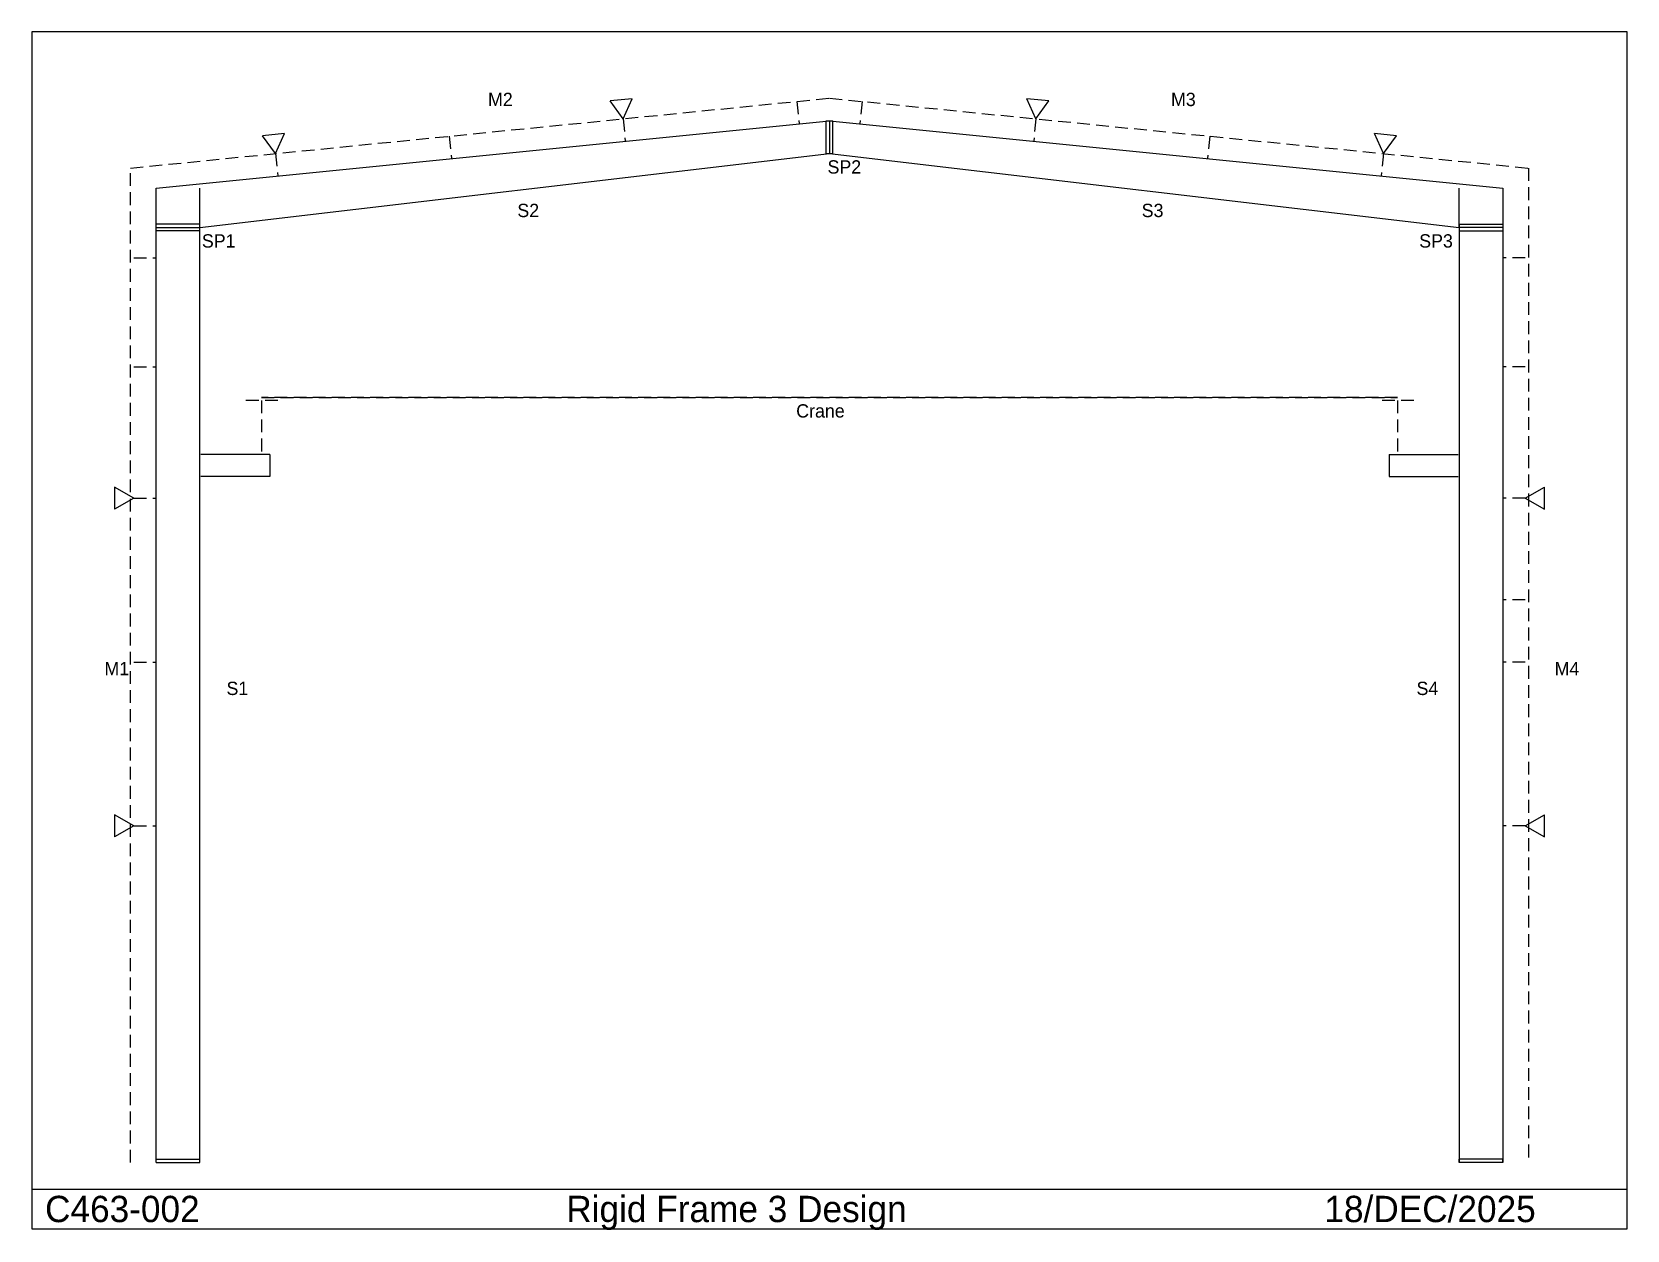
# Model space of a CAD drawing. Extents: x -902 to 13702, y -619 to 10346.
import ezdxf

# ---------------------------------------------------------------- set-up
doc = ezdxf.new("R2010")
doc.units = 0
doc.linetypes.add('CONTIN', pattern=[0])
doc.linetypes.add('DASHED', pattern=[175.23, 116.82, -58.41])
doc.layers.get('0').update_dxf_attribs({"linetype": 'CONTIN'})
for name, color, linetype in [('1', 7, 'CONTIN'), ('10', 7, 'CONTIN'), ('16', 7, 'CONTIN'), ('21', 7, 'CONTIN'), ('3', 7, 'CONTIN'), ('5', 5, 'DASHED'), ('8', 5, 'DASHED'), ('9', 7, 'CONTIN')]:
    doc.layers.add(name, color=color, linetype=linetype)

msp = doc.modelspace()

# ---------------------------------------------------------------- linework, layer by layer
for p, q in [((13701.624, 10346.218), (-901.624, 10346.218)), ((-901.624, 10346.218), (-901.624, -606.218)), ((13701.624, -606.218), (13701.624, 10346.218)), ((-901.624, -244.788), (13701.624, -244.788)), ((-901.624, -606.218), (13701.624, -606.218))]:
    msp.add_line(p, q)
at = {"layer": '1'}
for p, q in [((236, 8917.577), (6400, 9533.978)), ((6400, 9533.978), (12564, 8917.577)), ((636, 8555.583), (6400, 9232.481)), ((6400, 9232.481), (12164, 8555.582)), ((236, 0), (236, 8917.577)), ((12564, 8917.577), (12564, 0)), ((636, 0), (636, 8555.583)), ((12164, 8555.582), (12164, 0)), ((236, 0), (636, 0)), ((236, 0), (636, 0)), ((12564, 0), (12164, 0))]:
    msp.add_line(p, q, dxfattribs=at)
at = {"layer": '10'}
for p, q in [((636, 8555.583), (636, 8917.378)), ((12164, 8555.582), (12164, 8917.378)), ((1276.2, 6480), (644.002, 6480)), ((1276.2, 6480), (1276.2, 6276.8)), ((11523.8, 6480), (12156.002, 6480)), ((11523.8, 6480), (11523.8, 6276.8)), ((1276.2, 6276.8), (644.002, 6276.8)), ((11523.8, 6276.8), (12156.002, 6276.8))]:
    msp.add_line(p, q, dxfattribs=at)
at = {"layer": '3'}
for p, q in [((4593.153, 9734.401), (4393, 9714.396)), ((4510.404, 9551.04), (4393, 9714.396)), ((4510.404, 9551.04), (4593.153, 9734.401)), ((8289.575, 9551.042), (8206.844, 9734.411)), ((8406.995, 9714.386), (8206.844, 9734.411)), ((8289.575, 9551.042), (8406.995, 9714.386)), ((1411.024, 9416.188), (1210.871, 9396.182)), ((1328.275, 9232.827), (1210.871, 9396.182)), ((1328.275, 9232.827), (1411.024, 9416.188)), ((11471.704, 9232.83), (11388.972, 9416.198)), ((11589.124, 9396.174), (11388.972, 9416.198)), ((11471.704, 9232.83), (11589.124, 9396.174)), ((-144.215, 6180.583), (-144.224, 5979.433)), ((30.002, 6080), (-144.215, 6180.583)), ((12769.997, 6080), (12944.224, 6180.568)), ((12944.214, 5979.417), (12944.224, 6180.568)), ((30.002, 6080), (-144.224, 5979.433)), ((12769.997, 6080), (12944.214, 5979.417)), ((-144.216, 3180.584), (-144.225, 2979.433)), ((30.001, 3080), (-144.225, 2979.433)), ((30.001, 3080), (-144.216, 3180.584)), ((12769.999, 3080), (12944.226, 3180.567)), ((12769.999, 3080), (12944.217, 2979.417)), ((12944.217, 2979.417), (12944.226, 3180.567))]:
    msp.add_line(p, q, dxfattribs=at)
at = {"layer": '5'}
for p, q in [((6101.469, 9710.147), (6121.688, 9507.955)), ((6698.511, 9710.148), (6678.292, 9507.957)), ((4510.404, 9551.04), (4530.623, 9348.849)), ((8289.575, 9551.042), (8269.356, 9348.851)), ((2919.339, 9391.934), (2939.559, 9189.742)), ((9880.64, 9391.936), (9860.42, 9189.744)), ((1328.275, 9232.827), (1348.494, 9030.636)), ((11471.704, 9232.83), (11451.484, 9030.638)), ((30.003, 8280), (230.003, 8280)), ((12769.997, 8280), (12569.997, 8280)), ((30.002, 7280), (230.002, 7280)), ((12769.997, 7280), (12569.997, 7280)), ((30.002, 6080), (230.002, 6080)), ((12769.997, 6080), (12569.997, 6080)), ((12769.999, 5150), (12569.998, 5150)), ((30.001, 4580), (230.001, 4580)), ((12769.999, 4580), (12569.998, 4580)), ((30.001, 3080), (230.001, 3080)), ((12769.999, 3080), (12569.998, 3080))]:
    msp.add_line(p, q, dxfattribs=at)
at = {"layer": '8'}
for p, q in [((0, 9100), (6400, 9740)), ((6400, 9740), (12800, 9100)), ((0, 0), (0, 9100)), ((12800, 9100), (12800, 0)), ((1350, 6974.6), (1050, 6974.6)), ((1200, 7000), (11600, 7000)), ((11600, 7000), (1200, 7000)), ((1200, 7000), (1200, 7000)), ((1200, 7000), (11600, 7000)), ((11600, 7000), (1200, 7000)), ((1200, 7000), (1200, 7000)), ((1200, 6974.6), (1200, 6480)), ((11750, 6974.6), (11449.999, 6974.6)), ((11600, 7000), (11600, 7000)), ((11600, 7000), (11600, 7000)), ((11600, 6974.6), (11600, 6480))]:
    msp.add_line(p, q, dxfattribs=at)
at = {"layer": '9'}
for p, q in [((6369.52, 9533.978), (6430.48, 9533.978)), ((6369.52, 9232.481), (6369.52, 9533.978)), ((6400, 9533.978), (6400, 9232.481)), ((6430.48, 9232.481), (6430.48, 9533.978)), ((6369.52, 9232.481), (6430.48, 9232.481)), ((236, 8525.103), (236, 8586.062)), ((636, 8586.062), (236, 8586.062)), ((236, 8555.583), (636, 8555.583)), ((636, 8525.103), (236, 8525.103)), ((636, 8525.103), (636, 8586.062)), ((12164, 8586.062), (12164, 8525.102)), ((12164, 8586.062), (12564, 8586.062)), ((12564, 8555.582), (12164, 8555.582)), ((12164, 8525.102), (12564, 8525.102)), ((12564, 8586.062), (12564, 8525.102)), ((236, 30.48), (636, 30.48)), ((236, 0), (236, 30.48)), ((236, 0), (636, 0)), ((636, 0), (636, 30.48)), ((12564, 30.48), (12164, 30.48)), ((12164, 0), (12164, 30.48)), ((12564, 0), (12164, 0)), ((12564, 0), (12564, 30.48))]:
    msp.add_line(p, q, dxfattribs=at)

# ---------------------------------------------------------------- texts
for s, p in [('C463-002', (-781.147, -545.979)), ('Rigid Frame 3 Design', (3990.464, -545.979)), ('18/DEC/2025', (10930.657, -545.979))]:
    msp.add_text(s, height=240.954).set_placement(p)
at = {"layer": '16'}
for s, p in [('M2', (3273.836, 9667.415)), ('M3', (9526.163, 9667.415)), ('SP2', (6381.803, 9049.602)), ('S2', (3542.263, 8651.402)), ('S3', (9257.737, 8651.401)), ('SP1', (654.197, 8372.702)), ('SP3', (11798.24, 8372.702)), ('M1', (-237.84, 4458.789)), ('M4', (13037.84, 4458.789)), ('S1', (879.84, 4277.792)), ('S4', (11773.856, 4277.791))]:
    msp.add_text(s, height=121.92, dxfattribs=at).set_placement(p)
at = {"layer": '21'}
msp.add_text('Crane', height=121.92, dxfattribs=at).set_placement((6095.2, 6817.12))
msp.add_text('Crane', height=121.92, dxfattribs=at).set_placement((6095.2, 6817.12))

doc.saveas('drawing.dxf')
